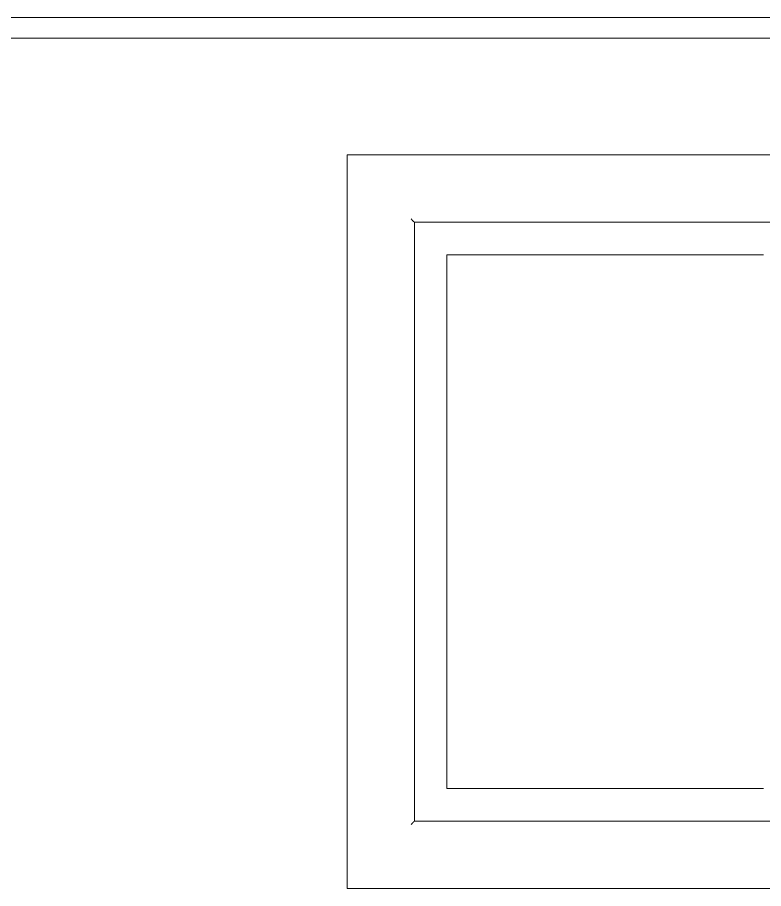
# Model space of a CAD drawing. Header units: millimetres. Extents: x -12976 to 58202, y -2238 to 7407.
# Drawn here: x 47643 to 48762, y 1300 to 2606 of the extents above; entities that cross this region are included whole.
import ezdxf

# ---------------------------------------------------------------- set-up
doc = ezdxf.new("R2010")
doc.units = ezdxf.units.MM
doc.layers.add('A-GLAZ', color=151, linetype='Continuous', lineweight=9)
doc.layers.add('A-ROOF', color=132, linetype='Continuous', lineweight=9)

# ---------------------------------------------------------------- blocks, each defined once
blk = doc.blocks.new('CRT_JAN_Correr_Vidro e Madeira_4 Folhas - 220x90 cm p 120-4292420-FACHADA LATERAL ESQUERDA')
at = {"layer": 'A-GLAZ'}
for p, q in [((13979.7, 1300), (13979.7, 2400)), ((15224.7, 2400), (13979.7, 2400)), ((14080.7, 1401), (14080.7, 2299)), ((14080.7, 2299), (15224.7, 2299)), ((14129.7, 1450), (14129.7, 2250)), ((14129.7, 2250), (14604.7, 2250)), ((14604.7, 1450), (14129.7, 1450)), ((15159.3, 1401), (14080.7, 1401)), ((13979.7, 1300), (15158.8, 1300))]:
    blk.add_line(p, q, dxfattribs=at)
for points, knots in [([(14080.7, 2299), (14080.6, 2299), (14080.6, 2299.1), (14080.3, 2299.4), (14080, 2299.7), (14079.7, 2300), (14079.4, 2300.2), (14079.1, 2300.5), (14078.8, 2300.9), (14078.4, 2301.2), (14078.1, 2301.6), (14077.6, 2302.1), (14076.7, 2302.9), (14076.1, 2303.6), (14075.7, 2304)], [-1, -1, -1, -1, -0.833333, -0.75, -0.666667, -0.583333, -0.541667, -0.5, -0.416667, -0.375, -0.333333, -0.25, -0.166667, 0, 0, 0, 0]), ([(14075.7, 1396), (14076.1, 1396.4), (14076.7, 1397.1), (14077.6, 1397.9), (14078.1, 1398.4), (14078.4, 1398.8), (14078.8, 1399.1), (14079.1, 1399.5), (14079.4, 1399.8), (14079.7, 1400), (14080, 1400.3), (14080.3, 1400.6), (14080.6, 1400.9), (14080.7, 1401), (14080.7, 1401)], [0, 0, 0, 0, 0.166667, 0.25, 0.333333, 0.375, 0.416667, 0.5, 0.541667, 0.583333, 0.666667, 0.75, 0.833333, 1, 1, 1, 1])]:
    blk.add_open_spline(points, degree=3, knots=knots, dxfattribs=at)

msp = doc.modelspace()

# ---------------------------------------------------------------- linework, layer by layer
at = {"layer": 'A-ROOF'}
for p, q in [((37426.6, 2606), (57208.1, 2606)), ((57277.3, 2574.7), (37357.3, 2574.7))]:
    msp.add_line(p, q, dxfattribs=at)

# ---------------------------------------------------------------- block references
at = {"layer": 'A-GLAZ'}
msp.add_blockref('CRT_JAN_Correr_Vidro e Madeira_4 Folhas - 220x90 cm p 120-4292420-FACHADA LATERAL ESQUERDA', (34157.7, 0), dxfattribs=at)

doc.saveas('drawing.dxf')
